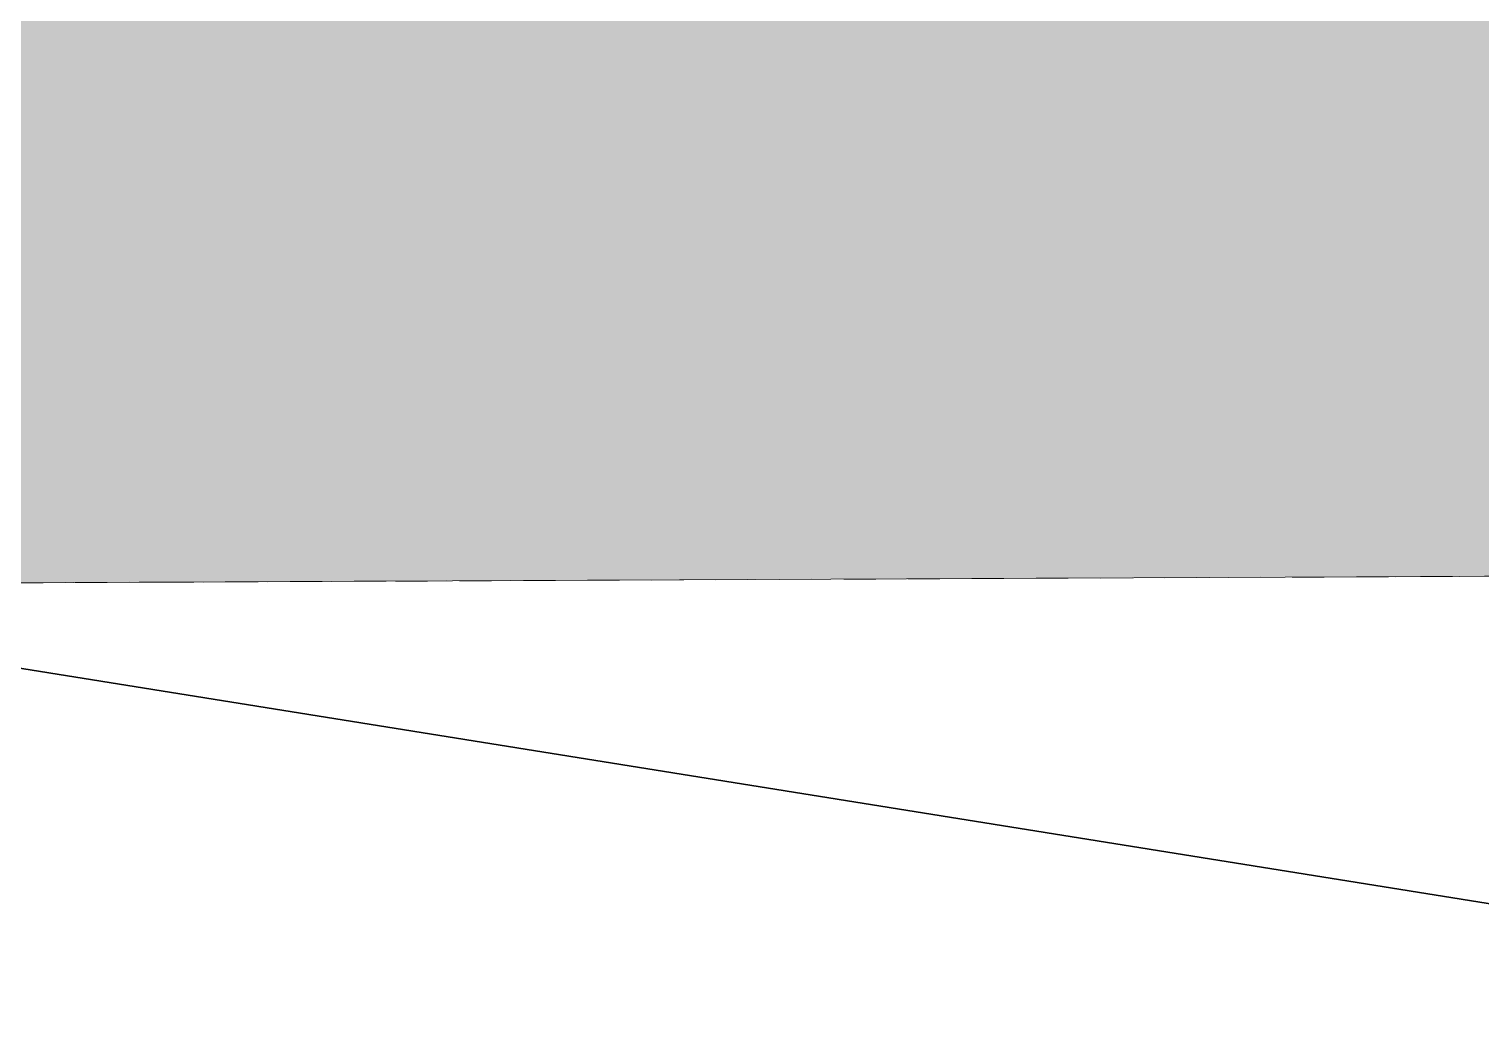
# Model space of a CAD drawing. Header units: metres. Extents: x -490 to 202, y -217 to 332.
# Drawn here: x -84.831 to -80.299, y 1.935 to 4.993 of the extents above; entities that cross this region are included whole.
import ezdxf

# ---------------------------------------------------------------- set-up
doc = ezdxf.new("R2010")
doc.units = ezdxf.units.M
doc.linetypes.add('0-2', pattern=[0.00106, 0.00053, -0.00053])
doc.layers.add('A-DETL', color=94, linetype='Continuous', lineweight=9, true_color=0x00a600)
for name, color, linetype, lineweight in [('A-DETL-GENF', 7, 'Continuous', 9), ('A-DETL-THIN', 7, 'Continuous', 9), ('C-TOPO', 7, '0-2', 9)]:
    doc.layers.add(name, color=color, linetype=linetype, lineweight=lineweight)

msp = doc.modelspace()

# ---------------------------------------------------------------- hatches: boundary and pattern name
at = {"layer": 'A-DETL-GENF', "true_color": 0xd2c9aa}
msp.add_hatch(color=9, dxfattribs=at).paths.add_polyline_path([(-344.8356, -34.6589), (-342.1635, -33.6688), (-340.3945, -33.0499), (-337.6735, -32.2879), (-318.3105, -29.5029), (-298.5345, -26.0369), (-277.9475, -22.8549), (-255.3225, -18.8059), (-236.5504, -15.8278), (-218.6645, -12.8389), (-199.6635, -9.9339), (-182.3395, -6.8679), (-166.6591, -4.3672), (-150.1465, -1.7749), (-130.5825, -0.4439), (-119.6775, 1.2241), (-104.8322, 1.7444), (-96.0495, 2.4351), (-87.2875, 3.2541), (-75.4175, 3.3071), (-64.9035, 4.8241), (-46.5285, 3.6381), (-27.2825, 0.8531), (-7.5995, -3.1119), (11.0145, -8.3699), (32.2623, -13.8644), (43.3485, -16.6979), (64.1245, -17.3449), (80.9985, -17.0249), (98.5515, -17.3349), (118.3615, -17.3859), (116.5605, -12.2759), (98.2815, -12.8529), (81.1545, -13.1389), (63.7605, -12.9869), (43.8855, -11.3389), (30.4067, -7.2161), (12.8145, -3.2039), (-6.6455, 2.0741), (-26.8765, 5.1858), (-46.3235, 8.3191), (-65.2405, 9.8961), (-76.1235, 8.8381), (-87.97, 8.7246), (-96.8025, 8.2071), (-105.2445, 8.1431), (-120.3995, 6.5581), (-131.6255, 4.7371), (-150.7705, 2.6761), (-168.3775, -0.1439), (-182.9415, -2.3179), (-200.6785, -4.9299), (-207.2375, -6.5779), (-219.2815, -8.0779), (-238.3025, -10.7549), (-255.9905, -14.0139), (-279.5605, -17.4334), (-299.7015, -20.5459), (-319.5905, -23.2589), (-339.0205, -25.3359), (-345.5685, -24.3549), (-350.8059, -25.1682), (-346.8452, -31.4644)])

# ---------------------------------------------------------------- linework, layer by layer
at = {"layer": 'A-DETL', "color": 30, "lineweight": 35, "true_color": 0xfd9f02}
msp.add_line((-116.4214, 8.0583), (-77.2957, 1.7861), dxfattribs=at)
at = {"layer": 'A-DETL-THIN'}
msp.add_line((-87.2875, 3.2541), (-75.4175, 3.3071), dxfattribs=at)
at = {"layer": 'C-TOPO', "color": 250, "true_color": 0x2a3024}
msp.add_line((-87.2875, 3.2541), (-75.4175, 3.3071), dxfattribs=at)
at = {"layer": 'C-TOPO', "color": 253, "true_color": 0xaeb2ac}
for p, q in [((-83.7164, 3.2701), (-86.0153, 3.2598)), ((-83.3272, 3.2718), (-83.7164, 3.2701)), ((-78.4668, 3.2935), (-80.6391, 3.2838))]:
    msp.add_line(p, q, dxfattribs=at)

doc.saveas('drawing.dxf')
